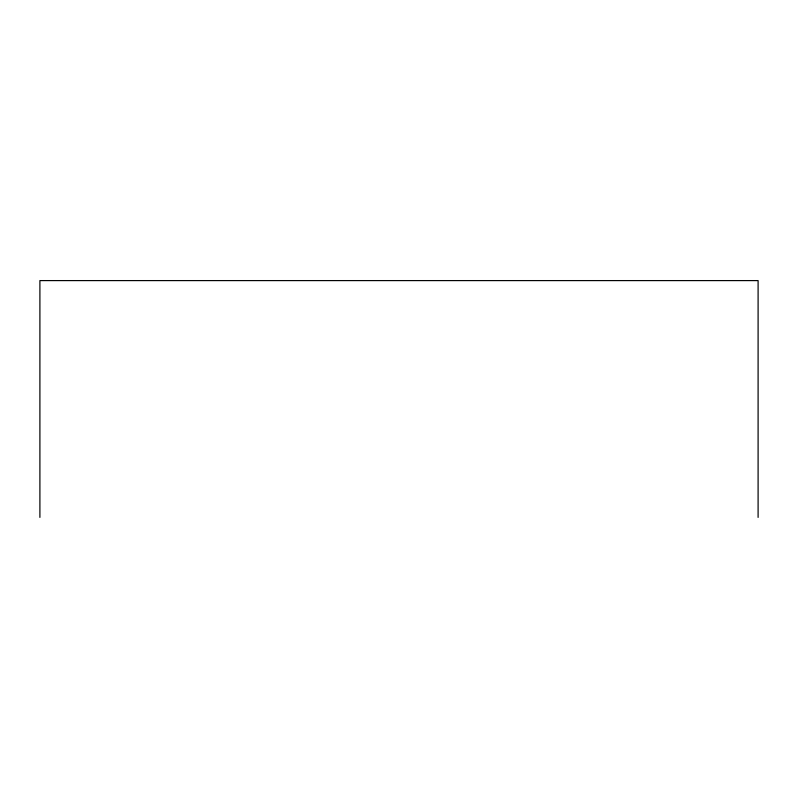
<?xml version="1.0" encoding="UTF-8"?>
<svg xmlns="http://www.w3.org/2000/svg" width="798" height="798" viewBox="0 0 798 798"><rect width="100%" height="100%" fill="white"/><g stroke="black" fill="none" stroke-linecap="round" stroke-linejoin="round"><path stroke-width="1.2" d="M758.1 517.403L758.1 280.597L39.9 280.597L39.9 517.403"/></g></svg>
